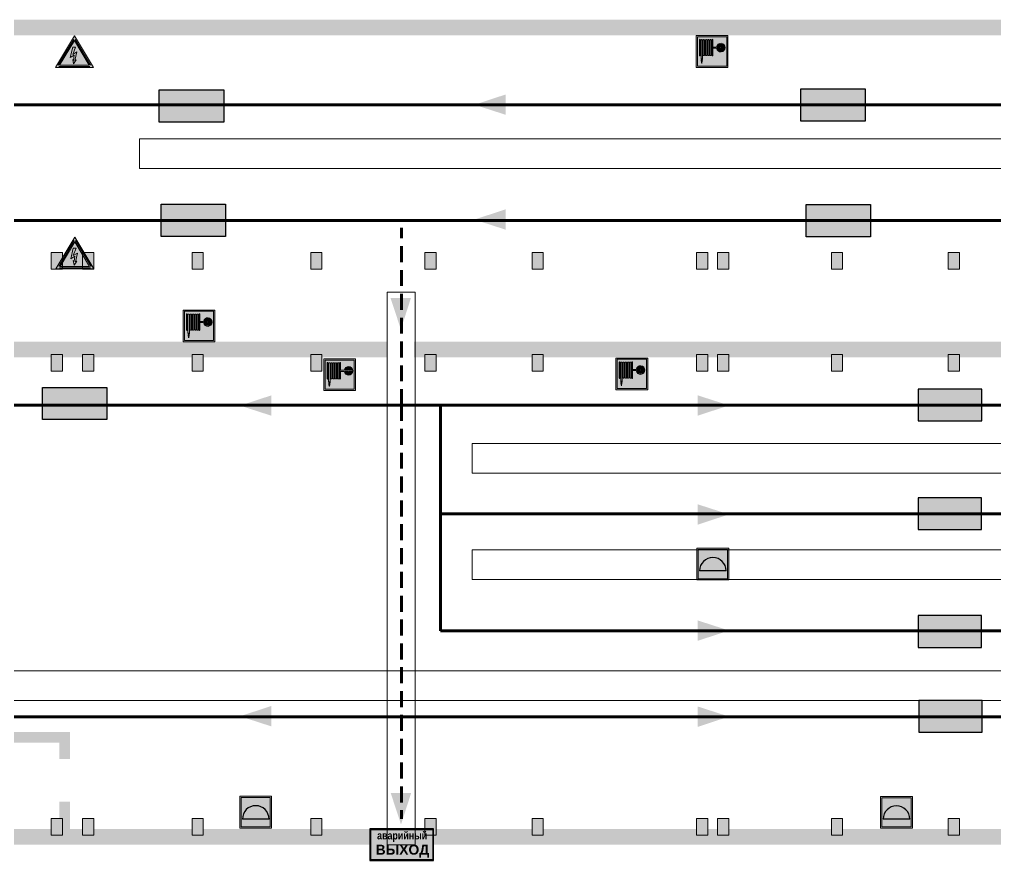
# Model space of a CAD drawing. Header units: millimetres. Extents: x 13114 to 67229, y 22859 to 38520.
# Drawn here: x 30025.3 to 30271, y 35269 to 35480.7 of the extents above; entities that cross this region are included whole.
import ezdxf

# ---------------------------------------------------------------- set-up
doc = ezdxf.new("R2010")
doc.units = ezdxf.units.MM
doc.linetypes.add('{ Wide Dash }', pattern=[12, 4, -2, 4, -2])
doc.layers.add('План_Штампы', color=7, linetype='Continuous')
doc.styles.add('обычный', font='arial.ttf')

# ---------------------------------------------------------------- blocks, each defined once
blk = doc.blocks.new('A$C37112FD5')
at = {"true_color": 0xf5f5ff}
h = blk.add_hatch(color=7, dxfattribs=at)
h.dxf.hatch_style = 1
h.paths.add_polyline_path([(12.8, -7.4), (0, -7.4), (0, -20.2), (12.8, -20.2)])
h.paths.add_polyline_path([(12.29, -7.91), (12.29, -19.69), (0.51, -19.69), (0.51, -7.91)], flags=16)
h.paths.add_polyline_path([(4.98, -9.04, -0.42597), (5.17, -9.22), (5.17, -12.25), (5.17, -15.29, -0.432244), (4.98, -15.47), (4.83, -15.47, -0.42597), (4.64, -15.29), (4.64, -12.25), (4.64, -9.22, -0.432244), (4.83, -9.04)], flags=0)
h.paths.add_polyline_path([(4.28, -9.22), (4.28, -12.25), (4.28, -15.29, -0.432244), (4.09, -15.47), (3.94, -15.47, -0.42597), (3.75, -15.29), (3.75, -12.25), (3.75, -9.22, -0.432244), (3.94, -9.04), (4.09, -9.04, -0.42597)], flags=0)
h.paths.add_polyline_path([(5.72, -9.04), (5.87, -9.04, -0.42597), (6.06, -9.22), (6.06, -12.25), (6.06, -15.29, -0.432244), (5.87, -15.47), (5.72, -15.47, -0.42597), (5.53, -15.29), (5.53, -12.25), (5.53, -9.22, -0.432244)], flags=0)
h.paths.add_polyline_path([(6.42, -8.9), (6.5, -8.9, -0.42597), (6.69, -9.08), (6.69, -12.03), (8.21, -12.03, -15.824349), (8.21, -12.47), (6.69, -12.47), (6.69, -15.42, -0.432244), (6.5, -15.6), (6.42, -15.6)], flags=0)
h.paths.add_polyline_path([(3.39, -9.22), (3.39, -12.25), (3.39, -15.29, -0.432244), (3.2, -15.47), (3.05, -15.47, -0.42597), (2.85, -15.29), (2.85, -12.25), (2.85, -9.22, -0.432244), (3.05, -9.04), (3.2, -9.04, -0.42597)], flags=0)
h.paths.add_polyline_path([(2.5, -9.22), (2.5, -16.71), (1.96, -16.71), (1.96, -9.22, -0.432244), (2.15, -9.04), (2.31, -9.04, -0.42597)], flags=0)
h.paths.add_polyline_path([(1.61, -8.9), (1.61, -15.6), (1.57, -15.6, -0.42597), (1.37, -15.42), (1.37, -12.03), (1.37, -9.09, -0.432244), (1.57, -8.9)], flags=0)
h.paths.add_polyline_path([(9.76, -10.81), (9.76, -12.03), (8.49, -12.03, -0.336371)], flags=0)
h.paths.add_polyline_path([(8.49, -12.47), (9.76, -12.47), (9.76, -13.7, -0.336371)], flags=0)
h.paths.add_polyline_path([(10.11, -10.81, -0.336371), (11.38, -12.03), (10.11, -12.03)], flags=0)
h.paths.add_polyline_path([(10.11, -12.47), (11.38, -12.47, -0.336371), (10.11, -13.7)], flags=0)
h.paths.add_polyline_path([(2.5, -16.84), (2.5, -17.05), (1.97, -17.05), (1.97, -16.84)], flags=0)
h.paths.add_polyline_path([(2.5, -17.24, -0.033778), (2.24, -18.6, -0.033778), (1.97, -17.24)], flags=0)
h = blk.add_hatch(color=242)
h.dxf.hatch_style = 1
h.paths.add_polyline_path([(12.29, -7.91), (0.51, -7.91), (0.51, -19.69), (12.29, -19.69)])
h.paths.add_polyline_path([(6.42, -15.6), (6.42, -8.9), (6.5, -8.9, -0.42597), (6.69, -9.08), (6.69, -12.03), (8.21, -12.03, -15.824349), (8.21, -12.47), (6.69, -12.47), (6.69, -15.42, -0.432244), (6.5, -15.6)], flags=16)
h.paths.add_polyline_path([(5.87, -15.47), (5.72, -15.47, -0.42597), (5.53, -15.29), (5.53, -12.25), (5.53, -9.22, -0.432244), (5.72, -9.04), (5.87, -9.04, -0.42597), (6.06, -9.22), (6.06, -12.25), (6.06, -15.29, -0.432244)], flags=16)
h.paths.add_polyline_path([(4.98, -15.47), (4.83, -15.47, -0.42597), (4.64, -15.29), (4.64, -12.25), (4.64, -9.22, -0.432244), (4.83, -9.04), (4.98, -9.04, -0.42597), (5.17, -9.22), (5.17, -12.25), (5.17, -15.29, -0.432244)], flags=16)
h.paths.add_polyline_path([(4.09, -15.47), (3.94, -15.47, -0.42597), (3.75, -15.29), (3.75, -12.25), (3.75, -9.22, -0.432244), (3.94, -9.04), (4.09, -9.04, -0.42597), (4.28, -9.22), (4.28, -12.25), (4.28, -15.29, -0.432244)], flags=16)
h.paths.add_polyline_path([(3.2, -15.47), (3.05, -15.47, -0.42597), (2.85, -15.29), (2.85, -12.25), (2.85, -9.22, -0.432244), (3.05, -9.04), (3.2, -9.04, -0.42597), (3.39, -9.22), (3.39, -12.25), (3.39, -15.29, -0.432244)], flags=16)
h.paths.add_polyline_path([(2.5, -17.05), (1.97, -17.05), (1.97, -16.84), (2.5, -16.84)], flags=16)
h.paths.add_polyline_path([(2.5, -17.24, -0.033778), (2.24, -18.6, -0.033778), (1.97, -17.24)], flags=16)
h.paths.add_polyline_path([(2.5, -16.71), (1.96, -16.71), (1.96, -9.22, -0.432244), (2.15, -9.04), (2.31, -9.04, -0.42597), (2.5, -9.22)], flags=16)
h.paths.add_polyline_path([(1.61, -15.6), (1.57, -15.6, -0.42597), (1.37, -15.42), (1.37, -12.03), (1.37, -9.09, -0.432244), (1.57, -8.9), (1.61, -8.9)], flags=16)
h.paths.add_polyline_path([(8.49, -12.47), (9.76, -12.47), (9.76, -13.7, -0.336371)], flags=0)
h.paths.add_polyline_path([(10.11, -13.7), (10.11, -12.47), (11.38, -12.47, -0.336371)], flags=0)
h.paths.add_polyline_path([(8.49, -12.03, -0.336371), (9.76, -10.81), (9.76, -12.03)], flags=0)
h.paths.add_polyline_path([(10.11, -12.03), (10.11, -10.81, -0.336371), (11.38, -12.03)], flags=0)
h = blk.add_hatch(color=7, dxfattribs=at)
h.dxf.hatch_style = 1
h.paths.add_polyline_path([(1.61, -8.9), (1.57, -8.9, 0.432244), (1.37, -9.09), (1.37, -12.03), (1.37, -15.42, 0.42597), (1.57, -15.6), (1.61, -15.6)])
h.paths.add_polyline_path([(2.5, -9.22, 0.42597), (2.31, -9.04), (2.15, -9.04, 0.432244), (1.96, -9.22), (1.96, -16.71), (2.5, -16.71)])
h.paths.add_polyline_path([(2.5, -16.84), (1.97, -16.84), (1.97, -17.05), (2.5, -17.05)])
h.paths.add_polyline_path([(2.5, -17.24), (1.97, -17.24, 0.033778), (2.24, -18.6, 0.033778)])
h.paths.add_polyline_path([(3.39, -12.25), (3.39, -9.22, 0.42597), (3.2, -9.04), (3.05, -9.04, 0.432244), (2.85, -9.22), (2.85, -12.25), (2.85, -15.29, 0.42597), (3.05, -15.47), (3.2, -15.47, 0.432244), (3.39, -15.29)])
h.paths.add_polyline_path([(4.28, -12.25), (4.28, -9.22, 0.42597), (4.09, -9.04), (3.94, -9.04, 0.432244), (3.75, -9.22), (3.75, -12.25), (3.75, -15.29, 0.42597), (3.94, -15.47), (4.09, -15.47, 0.432244), (4.28, -15.29)])
h.paths.add_polyline_path([(5.17, -12.25), (5.17, -9.22, 0.42597), (4.98, -9.04), (4.83, -9.04, 0.432244), (4.64, -9.22), (4.64, -12.25), (4.64, -15.29, 0.42597), (4.83, -15.47), (4.98, -15.47, 0.432244), (5.17, -15.29)])
h.paths.add_polyline_path([(6.06, -12.25), (6.06, -9.22, 0.42597), (5.87, -9.04), (5.72, -9.04, 0.432244), (5.53, -9.22), (5.53, -12.25), (5.53, -15.29, 0.42597), (5.72, -15.47), (5.87, -15.47, 0.432244), (6.06, -15.29)])
h.paths.add_polyline_path([(6.69, -12.47), (8.21, -12.47, 15.824349), (8.21, -12.03), (6.69, -12.03), (6.69, -9.08, 0.42597), (6.5, -8.9), (6.42, -8.9), (6.42, -15.6), (6.5, -15.6, 0.432244), (6.69, -15.42)])
h.paths.add_polyline_path([(8.49, -12.47), (9.76, -12.47), (9.76, -13.7, -0.336371)], flags=16)
h.paths.add_polyline_path([(8.49, -12.03, -0.336371), (9.76, -10.81), (9.76, -12.03)], flags=16)
h.paths.add_polyline_path([(10.11, -12.47), (11.38, -12.47, -0.336371), (10.11, -13.7)], flags=16)
h.paths.add_polyline_path([(10.11, -12.03), (10.11, -10.81, -0.336371), (11.38, -12.03)], flags=16)
h = blk.add_hatch(color=242)
h.dxf.hatch_style = 1
h.paths.add_polyline_path([(9.76, -10.81, 0.336371), (8.49, -12.03), (9.76, -12.03)])
h.paths.add_polyline_path([(10.11, -10.81), (10.11, -12.03), (11.38, -12.03, 0.336371)])
h.paths.add_polyline_path([(11.38, -12.47), (10.11, -12.47), (10.11, -13.7, 0.336371)])
h.paths.add_polyline_path([(9.76, -12.47), (8.49, -12.47, 0.336371), (9.76, -13.7)])
at = {"color": 242, "lineweight": 5}
for p, q in [((0, -20.2), (0, -7.4)), ((0, -7.4), (12.8, -7.4)), ((12.8, -20.2), (12.8, -7.4)), ((1.37, -12.03), (1.37, -9.08)), ((1.57, -8.9), (1.61, -8.9)), ((1.61, -8.9), (1.61, -15.6)), ((1.96, -16.71), (1.96, -9.22)), ((2.15, -9.04), (2.31, -9.04)), ((2.5, -16.71), (2.5, -9.22)), ((2.85, -12.25), (2.85, -9.22)), ((3.05, -9.04), (3.2, -9.04)), ((3.39, -12.25), (3.39, -9.22)), ((3.75, -12.25), (3.75, -9.22)), ((3.94, -9.04), (4.09, -9.04)), ((4.28, -12.25), (4.28, -9.22)), ((4.64, -12.25), (4.64, -9.22)), ((4.83, -9.04), (4.98, -9.04)), ((5.17, -12.25), (5.17, -9.22)), ((5.53, -12.25), (5.53, -9.22)), ((5.72, -9.04), (5.87, -9.04)), ((6.06, -12.25), (6.06, -9.22)), ((6.42, -8.9), (6.42, -15.6)), ((6.5, -8.9), (6.42, -8.9)), ((6.69, -12.03), (6.69, -9.08)), ((9.76, -10.81), (9.76, -12.03)), ((10.11, -10.81), (10.11, -12.03)), ((1.37, -12.03), (1.37, -15.42)), ((1.57, -15.6), (1.61, -15.6)), ((2.85, -12.25), (2.85, -15.29)), ((3.05, -15.47), (3.2, -15.47)), ((3.39, -12.25), (3.39, -15.29)), ((3.75, -12.25), (3.75, -15.29)), ((3.94, -15.47), (4.09, -15.47)), ((4.28, -12.25), (4.28, -15.29)), ((4.64, -12.25), (4.64, -15.29)), ((4.83, -15.47), (4.98, -15.47)), ((5.17, -12.25), (5.17, -15.29)), ((5.53, -12.25), (5.53, -15.29)), ((5.72, -15.47), (5.87, -15.47)), ((6.06, -12.25), (6.06, -15.29)), ((6.42, -15.6), (6.5, -15.6)), ((8.21, -12.03), (6.69, -12.03)), ((8.21, -12.47), (6.69, -12.47)), ((6.69, -12.47), (6.69, -15.42)), ((9.76, -12.03), (8.49, -12.03)), ((9.76, -12.47), (8.49, -12.47)), ((9.76, -12.47), (9.76, -13.7)), ((11.38, -12.03), (10.11, -12.03)), ((11.38, -12.47), (10.11, -12.47)), ((10.11, -12.47), (10.11, -13.7)), ((1.96, -16.71), (2.5, -16.71)), ((1.97, -16.84), (2.5, -16.84)), ((1.97, -17.05), (1.97, -16.84)), ((2.5, -17.05), (1.97, -17.05)), ((1.97, -17.24), (2.5, -17.24)), ((2.5, -16.84), (2.5, -17.05)), ((0, -20.2), (12.8, -20.2))]:
    blk.add_line(p, q, dxfattribs=at)
blk.add_lwpolyline([(0.51, -7.91), (12.29, -7.91), (12.29, -19.69), (0.51, -19.69)], close=True, dxfattribs=at)
for centre, radius, start, end in [((1.56, -9.09), 0.182, 87.1027, 180.6071), ((2.15, -9.22), 0.182, 87.1027, 180.6071), ((2.32, -9.22), 0.182, 359.3929, 92.8973), ((3.04, -9.22), 0.182, 87.1027, 180.6071), ((3.21, -9.22), 0.182, 359.3929, 92.8973), ((3.93, -9.22), 0.182, 87.1027, 180.6071), ((4.1, -9.22), 0.182, 359.3929, 92.8973), ((4.82, -9.22), 0.182, 87.1027, 180.6071), ((4.99, -9.22), 0.182, 359.3929, 92.8973), ((5.71, -9.22), 0.182, 87.1027, 180.6071), ((5.88, -9.22), 0.182, 359.3929, 92.8973), ((6.51, -9.09), 0.182, 359.3929, 92.8973), ((9.93, -12.25), 1.74, 187.2319, 172.7681), ((9.93, -12.25), 1.46, 96.9927, 171.3585), ((9.93, -12.25), 1.46, 8.6415, 83.0073), ((1.56, -15.42), 0.182, 179.3929, 272.8973), ((3.04, -15.29), 0.182, 179.3929, 272.8973), ((3.21, -15.29), 0.182, 267.1027, 0.6071), ((3.93, -15.29), 0.182, 179.3929, 272.8973), ((4.1, -15.29), 0.182, 267.1027, 0.6071), ((4.82, -15.29), 0.182, 179.3929, 272.8973), ((4.99, -15.29), 0.182, 267.1027, 0.6071), ((5.71, -15.29), 0.182, 179.3929, 272.8973), ((5.88, -15.29), 0.182, 267.1027, 0.6071), ((6.51, -15.42), 0.182, 267.1027, 0.6071), ((9.93, -12.25), 1.46, 188.6415, 263.0073), ((9.93, -12.25), 1.46, 276.9927, 351.3585), ((12.17, -15.98), 10.27, 187.041, 194.7793), ((-7.7, -15.98), 10.27, 345.2207, 352.959)]:
    blk.add_arc(centre, radius, start, end, dxfattribs=at)
blk = doc.blocks.new('A$C32E8229D')
at = {"true_color": 0xffffff}
blk.add_hatch(color=7, dxfattribs=at).paths.add_polyline_path([(0, 0), (0, -8), (16, -8), (16, 0)])
h = blk.add_hatch(color=126)
h.paths.add_polyline_path([(0.2, -0.2), (15.8, -0.2), (15.8, -7.8), (0.2, -7.8)])
h.paths.add_polyline_path([(13.49, -2.05), (12.08, -2.05), (11.37, -2.63, 0.162397), (11.29, -2.84), (11.29, -3.63), (10.35, -3.63), (10.35, -4.05), (11.68, -4.05), (11.68, -3.48), (12.26, -4.28), (11.29, -5.1), (11.29, -6.78), (11.85, -6.78), (11.85, -5.44), (12.8, -4.64), (12.8, -5.94), (14.46, -5.94), (14.46, -5.39), (13.45, -5.39), (13.45, -3.97), (12.46, -2.59), (13.15, -2.59), (13.69, -3.34), (14.18, -3)], flags=16)
h.paths.add_polyline_path([(10.74, -1.82, 1), (11.8, -1.82, 1)], flags=16)
h.paths.add_polyline_path([(9.39, -3.59), (5.99, -3.59), (6.56, -3.03), (5.91, -3.03), (5.1, -3.83), (5.91, -4.64), (6.56, -4.64), (5.99, -4.09), (9.39, -4.09)], flags=16)
h.paths.add_polyline_path([(4.29, -1.08), (1.72, -1.08), (1.72, -6.6), (4.29, -6.6)], flags=16)
at = {"color": 126}
blk.add_lwpolyline([(16, -8), (0, -8), (0, 0), (16, 0)], close=True, dxfattribs=at)
blk = doc.blocks.new('A$C3E6D3DDE')
at = {"lineweight": 5}
h = blk.add_hatch(color=40, dxfattribs=at)
h.paths.add_polyline_path([(24.1, 1.45), (16.46, -11.35), (31.74, -11.35)])
h.paths.add_polyline_path([(24.09, -0.46), (30.03, -10.41), (18.14, -10.41)], flags=16)
h.paths.add_polyline_path([(24.54, -3.08), (23.41, -6.02), (25.13, -5.01), (24.33, -8.5), (24.82, -8.27), (23.79, -9.86), (23.4, -8.04), (23.8, -8.43), (24.04, -6.29), (22.39, -7.25), (23.44, -3.08)], flags=0)
h = blk.add_hatch(color=256, dxfattribs=at)
h.paths.add_polyline_path([(24.37, 0.03, 0.567511), (23.82, 0.03), (17.59, -10.4, 0.582454), (17.86, -10.88), (30.32, -10.88, 0.582149), (30.6, -10.4)])
h.paths.add_polyline_path([(24.09, -0.46), (18.14, -10.41), (30.03, -10.41)], flags=16)
h.paths.add_polyline_path([(24.54, -3.08), (23.41, -6.02), (25.13, -5.01), (24.33, -8.5), (24.82, -8.27), (23.79, -9.86), (23.4, -8.04), (23.8, -8.43), (24.04, -6.29), (22.39, -7.25), (23.44, -3.08)], flags=0)
h = blk.add_hatch(color=40, dxfattribs=at)
h.paths.add_polyline_path([(24.09, -0.46), (18.14, -10.41), (30.03, -10.41)])
h.paths.add_polyline_path([(24.82, -8.27), (23.79, -9.86), (23.4, -8.04), (23.8, -8.43), (24.04, -6.29), (22.39, -7.25), (23.44, -3.08), (24.54, -3.08), (23.41, -6.02), (25.13, -5.01), (24.33, -8.5)], flags=16)
at = {"color": 40, "lineweight": 5}
for p, q in [((16.46, -11.35), (24.1, 1.45)), ((24.1, 1.45), (31.74, -11.35))]:
    blk.add_line(p, q, dxfattribs=at)
at = {"lineweight": 5}
for p, q in [((17.59, -10.4), (23.82, 0.03)), ((24.37, 0.03), (30.6, -10.4)), ((18.14, -10.41), (24.09, -0.46)), ((23.44, -3.08), (22.39, -7.25)), ((23.41, -6.02), (24.54, -3.08)), ((24.54, -3.08), (23.44, -3.08)), ((24.09, -0.46), (30.03, -10.41)), ((22.39, -7.25), (24.04, -6.29)), ((25.13, -5.01), (23.41, -6.02)), ((24.04, -6.29), (23.8, -8.43)), ((24.33, -8.5), (25.13, -5.01)), ((17.86, -10.88), (30.32, -10.88)), ((18.14, -10.41), (30.03, -10.41)), ((23.8, -8.43), (23.4, -8.04)), ((23.4, -8.04), (23.79, -9.86)), ((23.79, -9.86), (24.82, -8.27)), ((24.82, -8.27), (24.33, -8.5))]:
    blk.add_line(p, q, dxfattribs=at)
at = {"color": 50, "lineweight": 5}
blk.add_line((31.74, -11.35), (16.46, -11.35), dxfattribs=at)
blk = doc.blocks.new('A$C1E1F2D43')
at = {"true_color": 0xffffff}
blk.add_hatch(color=7, dxfattribs=at).paths.add_polyline_path([(8, 0), (0, 0), (0, -8), (8, -8)])
h = blk.add_hatch(color=242)
h.paths.add_polyline_path([(0.32, -0.32), (0.32, -7.68), (7.68, -7.68), (7.68, -0.32)])
h.paths.add_polyline_path([(7.35, -5.71), (0.65, -5.71, -1)], flags=16)
at = {"color": 242, "lineweight": 5}
for p, q in [((0, 0), (8, 0)), ((0, -8), (0, 0)), ((0, 0), (8, 0)), ((8, -8), (8, 0)), ((0, -8), (8, -8))]:
    blk.add_line(p, q, dxfattribs=at)
at = {"color": 242}
blk.add_line((7.35, -5.71), (0.65, -5.71), dxfattribs=at)
at = {"color": 242, "lineweight": 5}
blk.add_lwpolyline([(0.32, -0.32), (7.68, -0.32), (7.68, -7.68), (0.32, -7.68)], close=True, dxfattribs=at)
at = {"color": 242}
blk.add_arc((4, -5.71), 3.35, 0, 180, dxfattribs=at)
blk = doc.blocks.new('A$C41C009D9')
at = {"true_color": 0xffffff}
blk.add_hatch(color=7, dxfattribs=at).paths.add_polyline_path([(0, 8), (-16, 8), (-16, 0), (0, 0)])
h = blk.add_hatch(color=126)
h.dxf.hatch_style = 1
h.paths.add_polyline_path([(-15.8, 7.8), (-15.8, 0.2), (-0.2, 0.2), (-0.2, 7.8)])
at = {"color": 126}
for points in [[(-16, 0), (0, 0), (0, 8), (-16, 8)], [(-16, 0), (0, 0), (0, 8), (-16, 8)], [(-15.8, 7.8), (-0.2, 7.8), (-0.2, 0.2), (-15.8, 0.2)]]:
    blk.add_lwpolyline(points, close=True, dxfattribs=at)
at = {"color": 7, "true_color": 0xffffff, "insert": (-15.8, 7.3), "char_height": 2.5, "width": 15.5999, "attachment_point": 1, "style": 'обычный'}
blk.add_mtext('\\pi1.6133;{\\fArial|b1|i0|c204|p34;\\H0.8x;\\W0.8;аварийный\\H1.25x;\\W1;\\P\\pi1.2327;ВЫХОД}', dxfattribs=at)

msp = doc.modelspace()

# ---------------------------------------------------------------- hatches: boundary and pattern name
at = {"lineweight": 0}
h = msp.add_hatch(color=256, dxfattribs=at)
h.dxf.hatch_style = 1
h.paths.add_polyline_path([(30036.13, 35417.87), (30036.13, 35422.04), (30033.3, 35422.04), (30033.3, 35417.87)])
h = msp.add_hatch(color=256, dxfattribs=at)
h.dxf.hatch_style = 1
h.paths.add_polyline_path([(30044.03, 35417.87), (30044.03, 35422.04), (30041.2, 35422.04), (30041.2, 35417.87)])
h = msp.add_hatch(color=256, dxfattribs=at)
h.dxf.hatch_style = 1
h.paths.add_polyline_path([(30071.61, 35417.87), (30071.61, 35422.04), (30068.78, 35422.04), (30068.78, 35417.87)])
h = msp.add_hatch(color=256, dxfattribs=at)
h.dxf.hatch_style = 1
h.paths.add_polyline_path([(30101.48, 35417.87), (30101.48, 35422.04), (30098.65, 35422.04), (30098.65, 35417.87)])
h = msp.add_hatch(color=256, dxfattribs=at)
h.dxf.hatch_style = 1
h.paths.add_polyline_path([(30130.2, 35417.87), (30130.2, 35422.04), (30127.37, 35422.04), (30127.37, 35417.87)])
h = msp.add_hatch(color=256, dxfattribs=at)
h.dxf.hatch_style = 1
h.paths.add_polyline_path([(30157.2, 35417.87), (30157.2, 35422.04), (30154.37, 35422.04), (30154.37, 35417.87)])
h = msp.add_hatch(color=256, dxfattribs=at)
h.dxf.hatch_style = 1
h.paths.add_polyline_path([(30198.61, 35417.87), (30198.61, 35422.04), (30195.78, 35422.04), (30195.78, 35417.87)])
h = msp.add_hatch(color=256, dxfattribs=at)
h.dxf.hatch_style = 1
h.paths.add_polyline_path([(30203.9, 35417.87), (30203.9, 35422.04), (30201.07, 35422.04), (30201.07, 35417.87)])
h = msp.add_hatch(color=256, dxfattribs=at)
h.dxf.hatch_style = 1
h.paths.add_polyline_path([(30232.54, 35417.87), (30232.54, 35422.04), (30229.71, 35422.04), (30229.71, 35417.87)])
h = msp.add_hatch(color=256, dxfattribs=at)
h.dxf.hatch_style = 1
h.paths.add_polyline_path([(30261.96, 35417.87), (30261.96, 35422.04), (30259.13, 35422.04), (30259.13, 35417.87)])
h = msp.add_hatch(color=256, dxfattribs=at)
h.dxf.hatch_style = 1
h.paths.add_polyline_path([(30036.13, 35392.2), (30036.13, 35396.37), (30033.3, 35396.37), (30033.3, 35392.2)])
h = msp.add_hatch(color=256, dxfattribs=at)
h.dxf.hatch_style = 1
h.paths.add_polyline_path([(30044.03, 35392.2), (30044.03, 35396.37), (30041.2, 35396.37), (30041.2, 35392.2)])
h = msp.add_hatch(color=256, dxfattribs=at)
h.dxf.hatch_style = 1
h.paths.add_polyline_path([(30071.61, 35392.2), (30071.61, 35396.37), (30068.78, 35396.37), (30068.78, 35392.2)])
h = msp.add_hatch(color=256, dxfattribs=at)
h.dxf.hatch_style = 1
h.paths.add_polyline_path([(30101.48, 35392.2), (30101.48, 35396.37), (30098.65, 35396.37), (30098.65, 35392.2)])
h = msp.add_hatch(color=256, dxfattribs=at)
h.dxf.hatch_style = 1
h.paths.add_polyline_path([(30130.2, 35392.2), (30130.2, 35396.37), (30127.37, 35396.37), (30127.37, 35392.2)])
h = msp.add_hatch(color=256, dxfattribs=at)
h.dxf.hatch_style = 1
h.paths.add_polyline_path([(30157.2, 35392.2), (30157.2, 35396.37), (30154.37, 35396.37), (30154.37, 35392.2)])
h = msp.add_hatch(color=256, dxfattribs=at)
h.dxf.hatch_style = 1
h.paths.add_polyline_path([(30198.61, 35392.2), (30198.61, 35396.37), (30195.78, 35396.37), (30195.78, 35392.2)])
h = msp.add_hatch(color=256, dxfattribs=at)
h.dxf.hatch_style = 1
h.paths.add_polyline_path([(30203.9, 35392.2), (30203.9, 35396.37), (30201.07, 35396.37), (30201.07, 35392.2)])
h = msp.add_hatch(color=256, dxfattribs=at)
h.dxf.hatch_style = 1
h.paths.add_polyline_path([(30232.54, 35392.2), (30232.54, 35396.37), (30229.71, 35396.37), (30229.71, 35392.2)])
h = msp.add_hatch(color=256, dxfattribs=at)
h.dxf.hatch_style = 1
h.paths.add_polyline_path([(30261.96, 35392.2), (30261.96, 35396.37), (30259.13, 35396.37), (30259.13, 35392.2)])
h = msp.add_hatch(color=256, dxfattribs=at)
h.dxf.hatch_style = 1
h.paths.add_polyline_path([(30036.13, 35275.4), (30036.13, 35279.57), (30033.3, 35279.57), (30033.3, 35275.4)])
h = msp.add_hatch(color=256, dxfattribs=at)
h.dxf.hatch_style = 1
h.paths.add_polyline_path([(30044.03, 35275.4), (30044.03, 35279.57), (30041.2, 35279.57), (30041.2, 35275.4)])
h = msp.add_hatch(color=256, dxfattribs=at)
h.dxf.hatch_style = 1
h.paths.add_polyline_path([(30071.61, 35275.4), (30071.61, 35279.57), (30068.78, 35279.57), (30068.78, 35275.4)])
h = msp.add_hatch(color=256, dxfattribs=at)
h.dxf.hatch_style = 1
h.paths.add_polyline_path([(30101.48, 35275.4), (30101.48, 35279.57), (30098.65, 35279.57), (30098.65, 35275.4)])
h = msp.add_hatch(color=256, dxfattribs=at)
h.dxf.hatch_style = 1
h.paths.add_polyline_path([(30130.2, 35275.4), (30130.2, 35279.57), (30127.37, 35279.57), (30127.37, 35275.4)])
h = msp.add_hatch(color=256, dxfattribs=at)
h.dxf.hatch_style = 1
h.paths.add_polyline_path([(30157.2, 35275.4), (30157.2, 35279.57), (30154.37, 35279.57), (30154.37, 35275.4)])
h = msp.add_hatch(color=256, dxfattribs=at)
h.dxf.hatch_style = 1
h.paths.add_polyline_path([(30198.61, 35275.4), (30198.61, 35279.57), (30195.78, 35279.57), (30195.78, 35275.4)])
h = msp.add_hatch(color=256, dxfattribs=at)
h.dxf.hatch_style = 1
h.paths.add_polyline_path([(30203.9, 35275.4), (30203.9, 35279.57), (30201.07, 35279.57), (30201.07, 35275.4)])
h = msp.add_hatch(color=256, dxfattribs=at)
h.dxf.hatch_style = 1
h.paths.add_polyline_path([(30232.54, 35275.4), (30232.54, 35279.57), (30229.71, 35279.57), (30229.71, 35275.4)])
h = msp.add_hatch(color=256, dxfattribs=at)
h.dxf.hatch_style = 1
h.paths.add_polyline_path([(30261.96, 35275.4), (30261.96, 35279.57), (30259.13, 35279.57), (30259.13, 35275.4)])

# ---------------------------------------------------------------- linework, layer by layer
at = {"lineweight": 100}
for points, const_width in [([(30381.85, 35464.79), (30381.85, 35478.72), (29945.8, 35478.72), (29945.8, 35438.58)], 3.96), ([(29956.79, 35397.64), (30117.78, 35397.64)], 3.96), ([(30124.64, 35397.64), (30381.85, 35397.64), (30381.85, 35383.52)], 3.96), ([(30036.72, 35294.59), (30036.72, 35300.02), (29976.91, 35300.02), (29976.91, 35275.95)], 2.64), ([(30036.72, 35275.65), (30036.72, 35283.84)], 2.64), ([(29912.34, 35274.97), (30117.9, 35274.97)], 3.96), ([(30124.94, 35274.97), (30368.12, 35274.97)], 3.96)]:
    msp.add_lwpolyline(points, dxfattribs=dict(at, const_width=const_width))
at = {"color": 126, "lineweight": 100, "true_color": 0x008754}
for points in [[(30369.51, 35305.18), (30372.37, 35305.18), (30372.37, 35383.64), (29954.55, 35383.64), (29954.55, 35435.81), (29916.24, 35435.81), (29916.24, 35470.59)], [(29997.9, 35459.24), (30318.23, 35459.24)], [(30333.39, 35430.08), (29954.55, 35430.08)], [(30131.32, 35326.81), (30131.32, 35383.64)], [(30372.37, 35356.25), (30131.32, 35356.25)], [(30372.37, 35326.81), (30131.32, 35326.81)], [(29870.43, 35305.18), (30369.51, 35305.18)]]:
    msp.add_lwpolyline(points, dxfattribs=at)
at = {"lineweight": 0}
for points in [[(30365.35, 35443.18), (30055.51, 35443.18), (30055.51, 35450.65), (30365.35, 35450.65)], [(30036.13, 35417.87), (30033.3, 35417.87), (30033.3, 35422.04), (30036.13, 35422.04)], [(30044.03, 35417.87), (30041.2, 35417.87), (30041.2, 35422.04), (30044.03, 35422.04)], [(30071.61, 35417.87), (30068.78, 35417.87), (30068.78, 35422.04), (30071.61, 35422.04)], [(30101.48, 35417.87), (30098.65, 35417.87), (30098.65, 35422.04), (30101.48, 35422.04)], [(30130.2, 35417.87), (30127.37, 35417.87), (30127.37, 35422.04), (30130.2, 35422.04)], [(30157.2, 35417.87), (30154.37, 35417.87), (30154.37, 35422.04), (30157.2, 35422.04)], [(30198.61, 35417.87), (30195.78, 35417.87), (30195.78, 35422.04), (30198.61, 35422.04)], [(30203.9, 35417.87), (30201.07, 35417.87), (30201.07, 35422.04), (30203.9, 35422.04)], [(30232.54, 35417.87), (30229.71, 35417.87), (30229.71, 35422.04), (30232.54, 35422.04)], [(30261.96, 35417.87), (30259.13, 35417.87), (30259.13, 35422.04), (30261.96, 35422.04)], [(30124.94, 35272.97), (30117.9, 35272.97), (30117.9, 35412.04), (30124.94, 35412.04)], [(30036.13, 35392.2), (30033.3, 35392.2), (30033.3, 35396.37), (30036.13, 35396.37)], [(30044.03, 35392.2), (30041.2, 35392.2), (30041.2, 35396.37), (30044.03, 35396.37)], [(30071.61, 35392.2), (30068.78, 35392.2), (30068.78, 35396.37), (30071.61, 35396.37)], [(30101.48, 35392.2), (30098.65, 35392.2), (30098.65, 35396.37), (30101.48, 35396.37)], [(30130.2, 35392.2), (30127.37, 35392.2), (30127.37, 35396.37), (30130.2, 35396.37)], [(30157.2, 35392.2), (30154.37, 35392.2), (30154.37, 35396.37), (30157.2, 35396.37)], [(30198.61, 35392.2), (30195.78, 35392.2), (30195.78, 35396.37), (30198.61, 35396.37)], [(30203.9, 35392.2), (30201.07, 35392.2), (30201.07, 35396.37), (30203.9, 35396.37)], [(30232.54, 35392.2), (30229.71, 35392.2), (30229.71, 35396.37), (30232.54, 35396.37)], [(30261.96, 35392.2), (30259.13, 35392.2), (30259.13, 35396.37), (30261.96, 35396.37)], [(30369.86, 35366.48), (30139.28, 35366.48), (30139.28, 35373.95), (30369.86, 35373.95)], [(30369.86, 35339.76), (30139.28, 35339.76), (30139.28, 35347.22), (30369.86, 35347.22)], [(30369.86, 35309.3), (29855.04, 35309.3), (29855.04, 35316.77), (30369.86, 35316.77)], [(30036.13, 35275.4), (30033.3, 35275.4), (30033.3, 35279.57), (30036.13, 35279.57)], [(30044.03, 35275.4), (30041.2, 35275.4), (30041.2, 35279.57), (30044.03, 35279.57)], [(30071.61, 35275.4), (30068.78, 35275.4), (30068.78, 35279.57), (30071.61, 35279.57)], [(30101.48, 35275.4), (30098.65, 35275.4), (30098.65, 35279.57), (30101.48, 35279.57)], [(30130.2, 35275.4), (30127.37, 35275.4), (30127.37, 35279.57), (30130.2, 35279.57)], [(30157.2, 35275.4), (30154.37, 35275.4), (30154.37, 35279.57), (30157.2, 35279.57)], [(30198.61, 35275.4), (30195.78, 35275.4), (30195.78, 35279.57), (30198.61, 35279.57)], [(30203.9, 35275.4), (30201.07, 35275.4), (30201.07, 35279.57), (30203.9, 35279.57)], [(30232.54, 35275.4), (30229.71, 35275.4), (30229.71, 35279.57), (30232.54, 35279.57)], [(30261.96, 35275.4), (30259.13, 35275.4), (30259.13, 35279.57), (30261.96, 35279.57)]]:
    msp.add_lwpolyline(points, close=True, dxfattribs=at)
at = {"color": 126, "linetype": '{ Wide Dash }', "lineweight": 100, "true_color": 0x008754}
for points in [[(30121.49, 35383.64), (30121.49, 35428.22)], [(30121.49, 35383.64), (30121.49, 35279.47)]]:
    msp.add_lwpolyline(points, dxfattribs=at)
at = {"layer": 'План_Штампы', "color": 126, "true_color": 0x008754}
for points in [[(30147.75, 35461.84), (30147.74, 35456.71), (30139.86, 35459.25)], [(30147.74, 35432.93), (30147.72, 35427.79), (30139.85, 35430.34)], [(30118.74, 35410.61), (30123.88, 35410.6), (30121.33, 35402.72)], [(30088.76, 35386.1), (30088.74, 35380.97), (30080.87, 35383.51)], [(30196.05, 35380.97), (30196.06, 35386.1), (30203.94, 35383.56)], [(30196.05, 35353.54), (30196.06, 35358.67), (30203.94, 35356.13)], [(30196.05, 35324.3), (30196.06, 35329.44), (30203.94, 35326.89)], [(30088.74, 35307.9), (30088.73, 35302.77), (30080.85, 35305.32)], [(30196.05, 35302.64), (30196.06, 35307.78), (30203.94, 35305.23)], [(30118.79, 35285.98), (30123.92, 35285.97), (30121.38, 35278.09)]]:
    msp.add_solid(points, dxfattribs=at)

# ---------------------------------------------------------------- block references
for name, p, xscale, yscale, zscale in [('A$C3E6D3DDE', (30024.1, 35475.69), 0.625, 0.625, 0.625), ('A$C37112FD5', (30195.68, 35481.28), 0.6249984004534781, 0.6249984004534781, 0.6249984004534781), ('A$C3E6D3DDE', (30024.23, 35425.03), 0.625, 0.625, 0.625), ('A$C37112FD5', (30066.53, 35412.2), 0.6249984004534781, 0.6249984004534781, 0.6249984004534781), ('A$C37112FD5', (30101.94, 35399.93), 0.6249984004534781, 0.6249984004534781, 0.6249984004534781), ('A$C37112FD5', (30175.47, 35400.12), 0.6249984004534781, 0.6249984004534781, 0.6249984004534781)]:
    msp.add_blockref(name, p, dxfattribs=dict(xscale=xscale, yscale=yscale, zscale=zscale))
at = {"color": 1}
for p in [(30195.88, 35347.63), (30080.8, 35285.16), (30242.1, 35285.14)]:
    msp.add_blockref('A$C1E1F2D43', p, dxfattribs=at)
msp.add_blockref('A$C41C009D9', (30129.55, 35269.01))
at = {"layer": 'План_Штампы', "color": 126, "true_color": 0x008754, "xscale": 1.012510887696, "yscale": 1.012510887696, "zscale": 1.012510887696, "rotation": 359.9978653237145}
for p in [(30060.54, 35462.98), (30222.01, 35463.22), (30060.98, 35434.19), (30223.33, 35434.1), (30031.15, 35388.08)]:
    msp.add_blockref('A$C32E8229D', p, dxfattribs=at)
at = {"layer": 'План_Штампы', "color": 126, "true_color": 0x008754, "xscale": -1}
for p in [(30267.57, 35387.66), (30267.53, 35360.3), (30267.53, 35330.66), (30267.71, 35309.29)]:
    msp.add_blockref('A$C32E8229D', p, dxfattribs=at)

doc.saveas('drawing.dxf')
